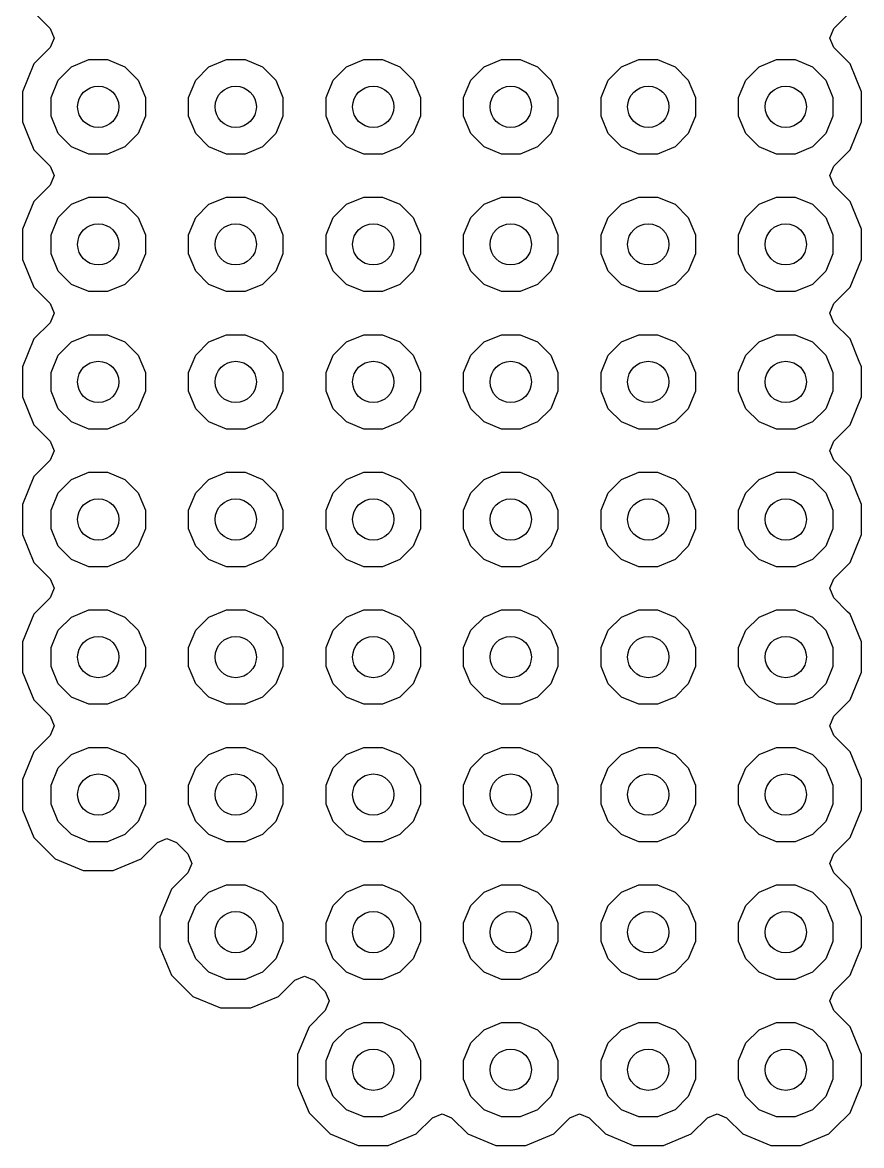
# Model space of a CAD drawing. Extents: x 114.9 to 199.6, y -137.1 to -76.7.
# Drawn here: x 131.114 to 134.165, y -114.445 to -110.363 of the extents above; entities that cross this region are included whole.
import ezdxf

# ---------------------------------------------------------------- set-up
doc = ezdxf.new("R2010")
doc.units = 0
doc.layers.add('BLACK', color=7, linetype='CONTINUOUS')

msp = doc.modelspace()

# ---------------------------------------------------------------- linework, layer by layer
at = {"layer": 'BLACK', "linetype": 'CONTINUOUS'}
for p, q in [((131.156445, -110.326061), (131.215736, -110.385352)), ((134.064264, -110.385352), (134.123555, -110.326061)), ((131.215736, -110.385352), (131.230088, -110.42)), ((134.049912, -110.42), (134.064264, -110.385352)), ((131.215736, -110.454648), (131.156444, -110.51394)), ((131.230088, -110.42), (131.215736, -110.454648)), ((134.064264, -110.454648), (134.049912, -110.42)), ((134.123555, -110.513939), (134.064264, -110.454648)), ((131.292775, -110.524493), (131.355859, -110.498363)), ((131.355859, -110.498363), (131.424141, -110.498363)), ((131.424141, -110.498363), (131.487225, -110.524493)), ((131.792775, -110.524493), (131.855859, -110.498363)), ((131.855859, -110.498363), (131.924141, -110.498363)), ((131.924141, -110.498363), (131.987225, -110.524493)), ((132.292775, -110.524493), (132.355859, -110.498363)), ((132.355859, -110.498363), (132.424141, -110.498363)), ((132.424141, -110.498363), (132.487225, -110.524493)), ((132.792775, -110.524493), (132.855859, -110.498363)), ((132.855859, -110.498363), (132.924141, -110.498363)), ((132.924141, -110.498363), (132.987225, -110.524493)), ((133.292775, -110.524493), (133.355859, -110.498363)), ((133.355859, -110.498363), (133.424141, -110.498363)), ((133.424141, -110.498363), (133.487225, -110.524493)), ((133.792775, -110.524493), (133.855859, -110.498363)), ((133.855859, -110.498363), (133.924141, -110.498363)), ((133.924141, -110.498363), (133.987225, -110.524493)), ((131.156444, -110.51394), (131.1145, -110.615198)), ((131.244493, -110.572775), (131.292775, -110.524493)), ((131.487225, -110.524493), (131.535507, -110.572775)), ((131.744493, -110.572775), (131.792775, -110.524493)), ((131.987225, -110.524493), (132.035507, -110.572775)), ((132.244493, -110.572775), (132.292775, -110.524493)), ((132.487225, -110.524493), (132.535507, -110.572775)), ((132.744493, -110.572775), (132.792775, -110.524493)), ((132.987225, -110.524493), (133.035507, -110.572775)), ((133.244493, -110.572775), (133.292775, -110.524493)), ((133.487225, -110.524493), (133.535507, -110.572775)), ((133.744493, -110.572775), (133.792775, -110.524493)), ((133.987225, -110.524493), (134.035507, -110.572775)), ((134.123555, -110.51394), (134.123555, -110.513939)), ((134.123557, -110.513942), (134.123555, -110.51394)), ((134.1655, -110.6152), (134.123557, -110.513942)), ((131.218363, -110.635859), (131.244493, -110.572775)), ((131.535507, -110.572775), (131.561637, -110.635859)), ((131.718363, -110.635859), (131.744493, -110.572775)), ((132.035507, -110.572775), (132.061637, -110.635859)), ((132.218363, -110.635859), (132.244493, -110.572775)), ((132.535507, -110.572775), (132.561637, -110.635859)), ((132.718363, -110.635859), (132.744493, -110.572775)), ((133.035507, -110.572775), (133.061637, -110.635859)), ((133.218363, -110.635859), (133.244493, -110.572775)), ((133.535507, -110.572775), (133.561637, -110.635859)), ((133.718363, -110.635859), (133.744493, -110.572775)), ((134.035507, -110.572775), (134.061637, -110.635859)), ((131.1145, -110.615198), (131.1145, -110.724801)), ((134.1655, -110.7248), (134.1655, -110.6152)), ((131.218363, -110.704141), (131.218363, -110.635859)), ((131.561637, -110.635859), (131.561637, -110.704141)), ((131.718363, -110.704141), (131.718363, -110.635859)), ((132.061637, -110.635859), (132.061637, -110.704141)), ((132.218363, -110.704141), (132.218363, -110.635859)), ((132.561637, -110.635859), (132.561637, -110.704141)), ((132.718363, -110.704141), (132.718363, -110.635859)), ((133.061637, -110.635859), (133.061637, -110.704141)), ((133.218363, -110.704141), (133.218363, -110.635859)), ((133.561637, -110.635859), (133.561637, -110.704141)), ((133.718363, -110.704141), (133.718363, -110.635859)), ((134.061637, -110.635859), (134.061637, -110.704141)), ((131.1145, -110.724801), (131.131874, -110.766744)), ((131.244493, -110.767225), (131.218363, -110.704141)), ((131.561637, -110.704141), (131.535507, -110.767225)), ((131.744493, -110.767225), (131.718363, -110.704141)), ((132.061637, -110.704141), (132.035507, -110.767225)), ((132.244493, -110.767225), (132.218363, -110.704141)), ((132.561637, -110.704141), (132.535507, -110.767225)), ((132.744493, -110.767225), (132.718363, -110.704141)), ((133.061637, -110.704141), (133.035507, -110.767225)), ((133.244493, -110.767225), (133.218363, -110.704141)), ((133.561637, -110.704141), (133.535507, -110.767225)), ((133.744493, -110.767225), (133.718363, -110.704141)), ((134.061637, -110.704141), (134.035507, -110.767225)), ((134.123557, -110.826058), (134.1655, -110.7248)), ((131.131874, -110.766744), (131.156443, -110.826058)), ((131.292775, -110.815507), (131.244493, -110.767225)), ((131.535507, -110.767225), (131.487225, -110.815507)), ((131.792775, -110.815507), (131.744493, -110.767225)), ((132.035507, -110.767225), (131.987225, -110.815507)), ((132.292775, -110.815507), (132.244493, -110.767225)), ((132.535507, -110.767225), (132.487225, -110.815507)), ((132.792775, -110.815507), (132.744493, -110.767225)), ((133.035507, -110.767225), (132.987225, -110.815507)), ((133.292775, -110.815507), (133.244493, -110.767225)), ((133.535507, -110.767225), (133.487225, -110.815507)), ((133.792775, -110.815507), (133.744493, -110.767225)), ((134.035507, -110.767225), (133.987225, -110.815507)), ((131.156443, -110.826058), (131.156444, -110.826059)), ((131.156444, -110.826059), (131.156445, -110.826061)), ((131.156445, -110.826061), (131.215736, -110.885352)), ((131.355859, -110.841637), (131.292775, -110.815507)), ((131.487225, -110.815507), (131.424141, -110.841637)), ((131.855859, -110.841637), (131.792775, -110.815507)), ((131.987225, -110.815507), (131.924141, -110.841637)), ((132.355859, -110.841637), (132.292775, -110.815507)), ((132.487225, -110.815507), (132.424141, -110.841637)), ((132.855859, -110.841637), (132.792775, -110.815507)), ((132.987225, -110.815507), (132.924141, -110.841637)), ((133.355859, -110.841637), (133.292775, -110.815507)), ((133.487225, -110.815507), (133.424141, -110.841637)), ((133.855859, -110.841637), (133.792775, -110.815507)), ((133.987225, -110.815507), (133.924141, -110.841637)), ((134.064264, -110.885352), (134.123555, -110.826061)), ((134.123555, -110.82606), (134.123557, -110.826058)), ((134.123555, -110.826061), (134.123555, -110.82606)), ((131.424141, -110.841637), (131.355859, -110.841637)), ((131.924141, -110.841637), (131.855859, -110.841637)), ((132.424141, -110.841637), (132.355859, -110.841637)), ((132.924141, -110.841637), (132.855859, -110.841637)), ((133.424141, -110.841637), (133.355859, -110.841637)), ((133.924141, -110.841637), (133.855859, -110.841637)), ((131.215736, -110.885352), (131.230088, -110.92)), ((134.049912, -110.92), (134.064264, -110.885352)), ((131.230088, -110.92), (131.215736, -110.954648)), ((134.064264, -110.954648), (134.049912, -110.92)), ((131.215736, -110.954648), (131.156444, -111.01394)), ((134.123555, -111.013939), (134.064264, -110.954648)), ((131.156444, -111.01394), (131.1145, -111.115198)), ((131.244493, -111.072775), (131.292775, -111.024493)), ((131.292775, -111.024493), (131.355859, -110.998363)), ((131.355859, -110.998363), (131.424141, -110.998363)), ((131.424141, -110.998363), (131.487225, -111.024493)), ((131.487225, -111.024493), (131.535507, -111.072775)), ((131.744493, -111.072775), (131.792775, -111.024493)), ((131.792775, -111.024493), (131.855859, -110.998363)), ((131.855859, -110.998363), (131.924141, -110.998363)), ((131.924141, -110.998363), (131.987225, -111.024493)), ((131.987225, -111.024493), (132.035507, -111.072775)), ((132.244493, -111.072775), (132.292775, -111.024493)), ((132.292775, -111.024493), (132.355859, -110.998363)), ((132.355859, -110.998363), (132.424141, -110.998363)), ((132.424141, -110.998363), (132.487225, -111.024493)), ((132.487225, -111.024493), (132.535507, -111.072775)), ((132.744493, -111.072775), (132.792775, -111.024493)), ((132.792775, -111.024493), (132.855859, -110.998363)), ((132.855859, -110.998363), (132.924141, -110.998363)), ((132.924141, -110.998363), (132.987225, -111.024493)), ((132.987225, -111.024493), (133.035507, -111.072775)), ((133.244493, -111.072775), (133.292775, -111.024493)), ((133.292775, -111.024493), (133.355859, -110.998363)), ((133.355859, -110.998363), (133.424141, -110.998363)), ((133.424141, -110.998363), (133.487225, -111.024493)), ((133.487225, -111.024493), (133.535507, -111.072775)), ((133.744493, -111.072775), (133.792775, -111.024493)), ((133.792775, -111.024493), (133.855859, -110.998363)), ((133.855859, -110.998363), (133.924141, -110.998363)), ((133.924141, -110.998363), (133.987225, -111.024493)), ((133.987225, -111.024493), (134.035507, -111.072775)), ((134.123555, -111.01394), (134.123555, -111.013939)), ((134.123557, -111.013942), (134.123555, -111.01394)), ((134.1655, -111.1152), (134.123557, -111.013942)), ((131.218363, -111.135859), (131.244493, -111.072775)), ((131.535507, -111.072775), (131.561637, -111.135859)), ((131.718363, -111.135859), (131.744493, -111.072775)), ((132.035507, -111.072775), (132.061637, -111.135859)), ((132.218363, -111.135859), (132.244493, -111.072775)), ((132.535507, -111.072775), (132.561637, -111.135859)), ((132.718363, -111.135859), (132.744493, -111.072775)), ((133.035507, -111.072775), (133.061637, -111.135859)), ((133.218363, -111.135859), (133.244493, -111.072775)), ((133.535507, -111.072775), (133.561637, -111.135859)), ((133.718363, -111.135859), (133.744493, -111.072775)), ((134.035507, -111.072775), (134.061637, -111.135859)), ((131.1145, -111.115198), (131.1145, -111.224801)), ((131.218363, -111.204141), (131.218363, -111.135859)), ((131.561637, -111.135859), (131.561637, -111.204141)), ((131.718363, -111.204141), (131.718363, -111.135859)), ((132.061637, -111.135859), (132.061637, -111.204141)), ((132.218363, -111.204141), (132.218363, -111.135859)), ((132.561637, -111.135859), (132.561637, -111.204141)), ((132.718363, -111.204141), (132.718363, -111.135859)), ((133.061637, -111.135859), (133.061637, -111.204141)), ((133.218363, -111.204141), (133.218363, -111.135859)), ((133.561637, -111.135859), (133.561637, -111.204141)), ((133.718363, -111.204141), (133.718363, -111.135859)), ((134.061637, -111.135859), (134.061637, -111.204141)), ((134.1655, -111.2248), (134.1655, -111.1152)), ((131.1145, -111.224801), (131.131874, -111.266744)), ((131.244493, -111.267225), (131.218363, -111.204141)), ((131.561637, -111.204141), (131.535507, -111.267225)), ((131.744493, -111.267225), (131.718363, -111.204141)), ((132.061637, -111.204141), (132.035507, -111.267225)), ((132.244493, -111.267225), (132.218363, -111.204141)), ((132.561637, -111.204141), (132.535507, -111.267225)), ((132.744493, -111.267225), (132.718363, -111.204141)), ((133.061637, -111.204141), (133.035507, -111.267225)), ((133.244493, -111.267225), (133.218363, -111.204141)), ((133.561637, -111.204141), (133.535507, -111.267225)), ((133.744493, -111.267225), (133.718363, -111.204141)), ((134.061637, -111.204141), (134.035507, -111.267225)), ((134.123557, -111.326058), (134.1655, -111.2248)), ((131.131874, -111.266744), (131.156443, -111.326058)), ((131.292775, -111.315507), (131.244493, -111.267225)), ((131.535507, -111.267225), (131.487225, -111.315507)), ((131.792775, -111.315507), (131.744493, -111.267225)), ((132.035507, -111.267225), (131.987225, -111.315507)), ((132.292775, -111.315507), (132.244493, -111.267225)), ((132.535507, -111.267225), (132.487225, -111.315507)), ((132.792775, -111.315507), (132.744493, -111.267225)), ((133.035507, -111.267225), (132.987225, -111.315507)), ((133.292775, -111.315507), (133.244493, -111.267225)), ((133.535507, -111.267225), (133.487225, -111.315507)), ((133.792775, -111.315507), (133.744493, -111.267225)), ((134.035507, -111.267225), (133.987225, -111.315507)), ((131.355859, -111.341637), (131.292775, -111.315507)), ((131.487225, -111.315507), (131.424141, -111.341637)), ((131.855859, -111.341637), (131.792775, -111.315507)), ((131.987225, -111.315507), (131.924141, -111.341637)), ((132.355859, -111.341637), (132.292775, -111.315507)), ((132.487225, -111.315507), (132.424141, -111.341637)), ((132.855859, -111.341637), (132.792775, -111.315507)), ((132.987225, -111.315507), (132.924141, -111.341637)), ((133.355859, -111.341637), (133.292775, -111.315507)), ((133.487225, -111.315507), (133.424141, -111.341637)), ((133.855859, -111.341637), (133.792775, -111.315507)), ((133.987225, -111.315507), (133.924141, -111.341637)), ((131.156443, -111.326058), (131.156444, -111.326059)), ((131.156444, -111.326059), (131.156445, -111.326061)), ((131.156445, -111.326061), (131.215736, -111.385352)), ((131.424141, -111.341637), (131.355859, -111.341637)), ((131.924141, -111.341637), (131.855859, -111.341637)), ((132.424141, -111.341637), (132.355859, -111.341637)), ((132.924141, -111.341637), (132.855859, -111.341637)), ((133.424141, -111.341637), (133.355859, -111.341637)), ((133.924141, -111.341637), (133.855859, -111.341637)), ((134.064264, -111.385352), (134.123555, -111.326061)), ((134.123555, -111.32606), (134.123557, -111.326058)), ((134.123555, -111.326061), (134.123555, -111.32606)), ((131.215736, -111.385352), (131.230088, -111.42)), ((134.049912, -111.42), (134.064264, -111.385352)), ((131.230088, -111.42), (131.215736, -111.454648)), ((134.064264, -111.454648), (134.049912, -111.42)), ((131.215736, -111.454648), (131.156444, -111.51394)), ((134.123555, -111.513939), (134.064264, -111.454648)), ((131.156444, -111.51394), (131.1145, -111.615198)), ((131.292775, -111.524493), (131.355859, -111.498363)), ((131.355859, -111.498363), (131.424141, -111.498363)), ((131.424141, -111.498363), (131.487225, -111.524493)), ((131.792775, -111.524493), (131.855859, -111.498363)), ((131.855859, -111.498363), (131.924141, -111.498363)), ((131.924141, -111.498363), (131.987225, -111.524493)), ((132.292775, -111.524493), (132.355859, -111.498363)), ((132.355859, -111.498363), (132.424141, -111.498363)), ((132.424141, -111.498363), (132.487225, -111.524493)), ((132.792775, -111.524493), (132.855859, -111.498363)), ((132.855859, -111.498363), (132.924141, -111.498363)), ((132.924141, -111.498363), (132.987225, -111.524493)), ((133.292775, -111.524493), (133.355859, -111.498363)), ((133.355859, -111.498363), (133.424141, -111.498363)), ((133.424141, -111.498363), (133.487225, -111.524493)), ((133.792775, -111.524493), (133.855859, -111.498363)), ((133.855859, -111.498363), (133.924141, -111.498363)), ((133.924141, -111.498363), (133.987225, -111.524493)), ((134.123555, -111.51394), (134.123555, -111.513939)), ((134.123557, -111.513942), (134.123555, -111.51394)), ((134.157215, -111.595198), (134.123557, -111.513942)), ((131.244493, -111.572775), (131.292775, -111.524493)), ((131.487225, -111.524493), (131.535507, -111.572775)), ((131.744493, -111.572775), (131.792775, -111.524493)), ((131.987225, -111.524493), (132.035507, -111.572775)), ((132.244493, -111.572775), (132.292775, -111.524493)), ((132.487225, -111.524493), (132.535507, -111.572775)), ((132.744493, -111.572775), (132.792775, -111.524493)), ((132.987225, -111.524493), (133.035507, -111.572775)), ((133.244493, -111.572775), (133.292775, -111.524493)), ((133.487225, -111.524493), (133.535507, -111.572775)), ((133.744493, -111.572775), (133.792775, -111.524493)), ((133.987225, -111.524493), (134.035507, -111.572775)), ((131.218363, -111.635859), (131.244493, -111.572775)), ((131.535507, -111.572775), (131.561637, -111.635859)), ((131.718363, -111.635859), (131.744493, -111.572775)), ((132.035507, -111.572775), (132.061637, -111.635859)), ((132.218363, -111.635859), (132.244493, -111.572775)), ((132.535507, -111.572775), (132.561637, -111.635859)), ((132.718363, -111.635859), (132.744493, -111.572775)), ((133.035507, -111.572775), (133.061637, -111.635859)), ((133.218363, -111.635859), (133.244493, -111.572775)), ((133.535507, -111.572775), (133.561637, -111.635859)), ((133.718363, -111.635859), (133.744493, -111.572775)), ((134.035507, -111.572775), (134.061637, -111.635859)), ((134.1655, -111.6152), (134.157215, -111.595198)), ((131.1145, -111.615198), (131.1145, -111.6152)), ((131.1145, -111.6152), (131.1145, -111.7248)), ((131.218363, -111.704141), (131.218363, -111.635859)), ((131.561637, -111.635859), (131.561637, -111.704141)), ((131.718363, -111.704141), (131.718363, -111.635859)), ((132.061637, -111.635859), (132.061637, -111.704141)), ((132.218363, -111.704141), (132.218363, -111.635859)), ((132.561637, -111.635859), (132.561637, -111.704141)), ((132.718363, -111.704141), (132.718363, -111.635859)), ((133.061637, -111.635859), (133.061637, -111.704141)), ((133.218363, -111.704141), (133.218363, -111.635859)), ((133.561637, -111.635859), (133.561637, -111.704141)), ((133.718363, -111.704141), (133.718363, -111.635859)), ((134.061637, -111.635859), (134.061637, -111.704141)), ((134.1655, -111.7248), (134.1655, -111.6152)), ((131.244493, -111.767225), (131.218363, -111.704141)), ((131.561637, -111.704141), (131.535507, -111.767225)), ((131.744493, -111.767225), (131.718363, -111.704141)), ((132.061637, -111.704141), (132.035507, -111.767225)), ((132.244493, -111.767225), (132.218363, -111.704141)), ((132.561637, -111.704141), (132.535507, -111.767225)), ((132.744493, -111.767225), (132.718363, -111.704141)), ((133.061637, -111.704141), (133.035507, -111.767225)), ((133.244493, -111.767225), (133.218363, -111.704141)), ((133.561637, -111.704141), (133.535507, -111.767225)), ((133.744493, -111.767225), (133.718363, -111.704141)), ((134.061637, -111.704141), (134.035507, -111.767225)), ((131.1145, -111.7248), (131.156443, -111.826058)), ((134.123557, -111.826058), (134.1655, -111.7248)), ((131.292775, -111.815507), (131.244493, -111.767225)), ((131.535507, -111.767225), (131.487225, -111.815507)), ((131.792775, -111.815507), (131.744493, -111.767225)), ((132.035507, -111.767225), (131.987225, -111.815507)), ((132.292775, -111.815507), (132.244493, -111.767225)), ((132.535507, -111.767225), (132.487225, -111.815507)), ((132.792775, -111.815507), (132.744493, -111.767225)), ((133.035507, -111.767225), (132.987225, -111.815507)), ((133.292775, -111.815507), (133.244493, -111.767225)), ((133.535507, -111.767225), (133.487225, -111.815507)), ((133.792775, -111.815507), (133.744493, -111.767225)), ((134.035507, -111.767225), (133.987225, -111.815507)), ((131.156443, -111.826058), (131.156444, -111.826059)), ((131.156444, -111.826059), (131.156445, -111.826061)), ((131.156445, -111.826061), (131.215736, -111.885352)), ((131.355859, -111.841637), (131.292775, -111.815507)), ((131.424141, -111.841637), (131.355859, -111.841637)), ((131.487225, -111.815507), (131.424141, -111.841637)), ((131.855859, -111.841637), (131.792775, -111.815507)), ((131.924141, -111.841637), (131.855859, -111.841637)), ((131.987225, -111.815507), (131.924141, -111.841637)), ((132.355859, -111.841637), (132.292775, -111.815507)), ((132.424141, -111.841637), (132.355859, -111.841637)), ((132.487225, -111.815507), (132.424141, -111.841637)), ((132.855859, -111.841637), (132.792775, -111.815507)), ((132.924141, -111.841637), (132.855859, -111.841637)), ((132.987225, -111.815507), (132.924141, -111.841637)), ((133.355859, -111.841637), (133.292775, -111.815507)), ((133.424141, -111.841637), (133.355859, -111.841637)), ((133.487225, -111.815507), (133.424141, -111.841637)), ((133.855859, -111.841637), (133.792775, -111.815507)), ((133.924141, -111.841637), (133.855859, -111.841637)), ((133.987225, -111.815507), (133.924141, -111.841637)), ((134.064264, -111.885352), (134.123555, -111.826061)), ((134.123555, -111.82606), (134.123557, -111.826058)), ((134.123555, -111.826061), (134.123555, -111.82606)), ((131.215736, -111.885352), (131.230088, -111.92)), ((134.049912, -111.92), (134.064264, -111.885352)), ((131.230088, -111.92), (131.215736, -111.954648)), ((134.064264, -111.954648), (134.049912, -111.92)), ((131.215736, -111.954648), (131.156444, -112.01394)), ((134.123555, -112.013939), (134.064264, -111.954648)), ((131.292775, -112.024493), (131.355859, -111.998363)), ((131.355859, -111.998363), (131.424141, -111.998363)), ((131.424141, -111.998363), (131.487225, -112.024493)), ((131.792775, -112.024493), (131.855859, -111.998363)), ((131.855859, -111.998363), (131.924141, -111.998363)), ((131.924141, -111.998363), (131.987225, -112.024493)), ((132.292775, -112.024493), (132.355859, -111.998363)), ((132.355859, -111.998363), (132.424141, -111.998363)), ((132.424141, -111.998363), (132.487225, -112.024493)), ((132.792775, -112.024493), (132.855859, -111.998363)), ((132.855859, -111.998363), (132.924141, -111.998363)), ((132.924141, -111.998363), (132.987225, -112.024493)), ((133.292775, -112.024493), (133.355859, -111.998363)), ((133.355859, -111.998363), (133.424141, -111.998363)), ((133.424141, -111.998363), (133.487225, -112.024493)), ((133.792775, -112.024493), (133.855859, -111.998363)), ((133.855859, -111.998363), (133.924141, -111.998363)), ((133.924141, -111.998363), (133.987225, -112.024493)), ((131.156444, -112.01394), (131.1145, -112.115198)), ((131.244493, -112.072775), (131.292775, -112.024493)), ((131.487225, -112.024493), (131.535507, -112.072775)), ((131.744493, -112.072775), (131.792775, -112.024493)), ((131.987225, -112.024493), (132.035507, -112.072775)), ((132.244493, -112.072775), (132.292775, -112.024493)), ((132.487225, -112.024493), (132.535507, -112.072775)), ((132.744493, -112.072775), (132.792775, -112.024493)), ((132.987225, -112.024493), (133.035507, -112.072775)), ((133.244493, -112.072775), (133.292775, -112.024493)), ((133.487225, -112.024493), (133.535507, -112.072775)), ((133.744493, -112.072775), (133.792775, -112.024493)), ((133.987225, -112.024493), (134.035507, -112.072775)), ((134.123555, -112.01394), (134.123555, -112.013939)), ((134.123557, -112.013942), (134.123555, -112.01394)), ((134.1655, -112.1152), (134.123557, -112.013942)), ((131.218363, -112.135859), (131.244493, -112.072775)), ((131.535507, -112.072775), (131.561637, -112.135859)), ((131.718363, -112.135859), (131.744493, -112.072775)), ((132.035507, -112.072775), (132.061637, -112.135859)), ((132.218363, -112.135859), (132.244493, -112.072775)), ((132.535507, -112.072775), (132.561637, -112.135859)), ((132.718363, -112.135859), (132.744493, -112.072775)), ((133.035507, -112.072775), (133.061637, -112.135859)), ((133.218363, -112.135859), (133.244493, -112.072775)), ((133.535507, -112.072775), (133.561637, -112.135859)), ((133.718363, -112.135859), (133.744493, -112.072775)), ((134.035507, -112.072775), (134.061637, -112.135859)), ((131.1145, -112.115198), (131.1145, -112.1152)), ((131.1145, -112.1152), (131.1145, -112.2248)), ((134.1655, -112.2248), (134.1655, -112.1152)), ((131.218363, -112.204141), (131.218363, -112.135859)), ((131.561637, -112.135859), (131.561637, -112.204141)), ((131.718363, -112.204141), (131.718363, -112.135859)), ((132.061637, -112.135859), (132.061637, -112.204141)), ((132.218363, -112.204141), (132.218363, -112.135859)), ((132.561637, -112.135859), (132.561637, -112.204141)), ((132.718363, -112.204141), (132.718363, -112.135859)), ((133.061637, -112.135859), (133.061637, -112.204141)), ((133.218363, -112.204141), (133.218363, -112.135859)), ((133.561637, -112.135859), (133.561637, -112.204141)), ((133.718363, -112.204141), (133.718363, -112.135859)), ((134.061637, -112.135859), (134.061637, -112.204141)), ((131.244493, -112.267225), (131.218363, -112.204141)), ((131.561637, -112.204141), (131.535507, -112.267225)), ((131.744493, -112.267225), (131.718363, -112.204141)), ((132.061637, -112.204141), (132.035507, -112.267225)), ((132.244493, -112.267225), (132.218363, -112.204141)), ((132.561637, -112.204141), (132.535507, -112.267225)), ((132.744493, -112.267225), (132.718363, -112.204141)), ((133.061637, -112.204141), (133.035507, -112.267225)), ((133.244493, -112.267225), (133.218363, -112.204141)), ((133.561637, -112.204141), (133.535507, -112.267225)), ((133.744493, -112.267225), (133.718363, -112.204141)), ((134.061637, -112.204141), (134.035507, -112.267225)), ((131.1145, -112.2248), (131.156443, -112.326058)), ((134.123557, -112.326058), (134.1655, -112.2248)), ((131.292775, -112.315507), (131.244493, -112.267225)), ((131.535507, -112.267225), (131.487225, -112.315507)), ((131.792775, -112.315507), (131.744493, -112.267225)), ((132.035507, -112.267225), (131.987225, -112.315507)), ((132.292775, -112.315507), (132.244493, -112.267225)), ((132.535507, -112.267225), (132.487225, -112.315507)), ((132.792775, -112.315507), (132.744493, -112.267225)), ((133.035507, -112.267225), (132.987225, -112.315507)), ((133.292775, -112.315507), (133.244493, -112.267225)), ((133.535507, -112.267225), (133.487225, -112.315507)), ((133.792775, -112.315507), (133.744493, -112.267225)), ((134.035507, -112.267225), (133.987225, -112.315507)), ((131.156443, -112.326058), (131.156444, -112.326059)), ((131.156444, -112.326059), (131.156445, -112.326061)), ((131.156445, -112.326061), (131.215736, -112.385352)), ((131.355859, -112.341637), (131.292775, -112.315507)), ((131.487225, -112.315507), (131.424141, -112.341637)), ((131.855859, -112.341637), (131.792775, -112.315507)), ((131.987225, -112.315507), (131.924141, -112.341637)), ((132.355859, -112.341637), (132.292775, -112.315507)), ((132.487225, -112.315507), (132.424141, -112.341637)), ((132.855859, -112.341637), (132.792775, -112.315507)), ((132.987225, -112.315507), (132.924141, -112.341637)), ((133.355859, -112.341637), (133.292775, -112.315507)), ((133.487225, -112.315507), (133.424141, -112.341637)), ((133.855859, -112.341637), (133.792775, -112.315507)), ((133.987225, -112.315507), (133.924141, -112.341637)), ((134.064264, -112.385352), (134.123555, -112.326061)), ((134.123555, -112.32606), (134.123557, -112.326058)), ((134.123555, -112.326061), (134.123555, -112.32606)), ((131.424141, -112.341637), (131.355859, -112.341637)), ((131.924141, -112.341637), (131.855859, -112.341637)), ((132.424141, -112.341637), (132.355859, -112.341637)), ((132.924141, -112.341637), (132.855859, -112.341637)), ((133.424141, -112.341637), (133.355859, -112.341637)), ((133.924141, -112.341637), (133.855859, -112.341637)), ((131.215736, -112.385352), (131.230088, -112.42)), ((134.049912, -112.42), (134.064264, -112.385352)), ((131.215736, -112.454648), (131.156444, -112.51394)), ((131.230088, -112.42), (131.215736, -112.454648)), ((134.064264, -112.454648), (134.049912, -112.42)), ((134.114814, -112.505198), (134.064264, -112.454648)), ((131.292775, -112.524493), (131.355859, -112.498363)), ((131.355859, -112.498363), (131.424141, -112.498363)), ((131.424141, -112.498363), (131.487225, -112.524493)), ((131.792775, -112.524493), (131.855859, -112.498363)), ((131.855859, -112.498363), (131.924141, -112.498363)), ((131.924141, -112.498363), (131.987225, -112.524493)), ((132.292775, -112.524493), (132.355859, -112.498363)), ((132.355859, -112.498363), (132.424141, -112.498363)), ((132.424141, -112.498363), (132.487225, -112.524493)), ((132.792775, -112.524493), (132.855859, -112.498363)), ((132.855859, -112.498363), (132.924141, -112.498363)), ((132.924141, -112.498363), (132.987225, -112.524493)), ((133.292775, -112.524493), (133.355859, -112.498363)), ((133.355859, -112.498363), (133.424141, -112.498363)), ((133.424141, -112.498363), (133.487225, -112.524493)), ((133.792775, -112.524493), (133.855859, -112.498363)), ((133.855859, -112.498363), (133.924141, -112.498363)), ((133.924141, -112.498363), (133.987225, -112.524493)), ((131.156444, -112.51394), (131.1145, -112.615198)), ((131.244493, -112.572775), (131.292775, -112.524493)), ((131.487225, -112.524493), (131.535507, -112.572775)), ((131.744493, -112.572775), (131.792775, -112.524493)), ((131.987225, -112.524493), (132.035507, -112.572775)), ((132.244493, -112.572775), (132.292775, -112.524493)), ((132.487225, -112.524493), (132.535507, -112.572775)), ((132.744493, -112.572775), (132.792775, -112.524493)), ((132.987225, -112.524493), (133.035507, -112.572775)), ((133.244493, -112.572775), (133.292775, -112.524493)), ((133.487225, -112.524493), (133.535507, -112.572775)), ((133.744493, -112.572775), (133.792775, -112.524493)), ((133.987225, -112.524493), (134.035507, -112.572775)), ((134.123556, -112.51394), (134.114814, -112.505198)), ((134.123556, -112.513941), (134.123556, -112.51394)), ((134.123557, -112.513942), (134.123556, -112.513941)), ((134.1655, -112.6152), (134.123557, -112.513942)), ((131.218363, -112.635859), (131.244493, -112.572775)), ((131.535507, -112.572775), (131.561637, -112.635859)), ((131.718363, -112.635859), (131.744493, -112.572775)), ((132.035507, -112.572775), (132.061637, -112.635859)), ((132.218363, -112.635859), (132.244493, -112.572775)), ((132.535507, -112.572775), (132.561637, -112.635859)), ((132.718363, -112.635859), (132.744493, -112.572775)), ((133.035507, -112.572775), (133.061637, -112.635859)), ((133.218363, -112.635859), (133.244493, -112.572775)), ((133.535507, -112.572775), (133.561637, -112.635859)), ((133.718363, -112.635859), (133.744493, -112.572775)), ((134.035507, -112.572775), (134.061637, -112.635859)), ((131.1145, -112.615198), (131.1145, -112.6152)), ((131.1145, -112.6152), (131.1145, -112.7248)), ((134.1655, -112.7248), (134.1655, -112.6152)), ((131.218363, -112.704141), (131.218363, -112.635859)), ((131.561637, -112.635859), (131.561637, -112.704141)), ((131.718363, -112.704141), (131.718363, -112.635859)), ((132.061637, -112.635859), (132.061637, -112.704141)), ((132.218363, -112.704141), (132.218363, -112.635859)), ((132.561637, -112.635859), (132.561637, -112.704141)), ((132.718363, -112.704141), (132.718363, -112.635859)), ((133.061637, -112.635859), (133.061637, -112.704141)), ((133.218363, -112.704141), (133.218363, -112.635859)), ((133.561637, -112.635859), (133.561637, -112.704141)), ((133.718363, -112.704141), (133.718363, -112.635859)), ((134.061637, -112.635859), (134.061637, -112.704141)), ((131.244493, -112.767225), (131.218363, -112.704141)), ((131.561637, -112.704141), (131.535507, -112.767225)), ((131.744493, -112.767225), (131.718363, -112.704141)), ((132.061637, -112.704141), (132.035507, -112.767225)), ((132.244493, -112.767225), (132.218363, -112.704141)), ((132.561637, -112.704141), (132.535507, -112.767225)), ((132.744493, -112.767225), (132.718363, -112.704141)), ((133.061637, -112.704141), (133.035507, -112.767225)), ((133.244493, -112.767225), (133.218363, -112.704141)), ((133.561637, -112.704141), (133.535507, -112.767225)), ((133.744493, -112.767225), (133.718363, -112.704141)), ((134.061637, -112.704141), (134.035507, -112.767225)), ((131.1145, -112.7248), (131.156443, -112.826058)), ((134.123557, -112.826058), (134.1655, -112.7248)), ((131.292775, -112.815507), (131.244493, -112.767225)), ((131.535507, -112.767225), (131.487225, -112.815507)), ((131.792775, -112.815507), (131.744493, -112.767225)), ((132.035507, -112.767225), (131.987225, -112.815507)), ((132.292775, -112.815507), (132.244493, -112.767225)), ((132.535507, -112.767225), (132.487225, -112.815507)), ((132.792775, -112.815507), (132.744493, -112.767225)), ((133.035507, -112.767225), (132.987225, -112.815507)), ((133.292775, -112.815507), (133.244493, -112.767225)), ((133.535507, -112.767225), (133.487225, -112.815507)), ((133.792775, -112.815507), (133.744493, -112.767225)), ((134.035507, -112.767225), (133.987225, -112.815507)), ((131.156443, -112.826058), (131.156444, -112.826059)), ((131.156444, -112.826059), (131.156445, -112.826061)), ((131.156445, -112.826061), (131.215736, -112.885352)), ((131.355859, -112.841637), (131.292775, -112.815507)), ((131.487225, -112.815507), (131.424141, -112.841637)), ((131.855859, -112.841637), (131.792775, -112.815507)), ((131.987225, -112.815507), (131.924141, -112.841637)), ((132.355859, -112.841637), (132.292775, -112.815507)), ((132.487225, -112.815507), (132.424141, -112.841637)), ((132.855859, -112.841637), (132.792775, -112.815507)), ((132.987225, -112.815507), (132.924141, -112.841637)), ((133.355859, -112.841637), (133.292775, -112.815507)), ((133.487225, -112.815507), (133.424141, -112.841637)), ((133.855859, -112.841637), (133.792775, -112.815507)), ((133.987225, -112.815507), (133.924141, -112.841637)), ((134.064264, -112.885352), (134.123555, -112.826061)), ((134.123555, -112.82606), (134.123557, -112.826058)), ((134.123555, -112.826061), (134.123555, -112.82606)), ((131.424141, -112.841637), (131.355859, -112.841637)), ((131.924141, -112.841637), (131.855859, -112.841637)), ((132.424141, -112.841637), (132.355859, -112.841637)), ((132.924141, -112.841637), (132.855859, -112.841637)), ((133.424141, -112.841637), (133.355859, -112.841637)), ((133.924141, -112.841637), (133.855859, -112.841637)), ((131.215736, -112.885352), (131.230088, -112.92)), ((134.049912, -112.92), (134.064264, -112.885352)), ((131.230088, -112.92), (131.215736, -112.954648)), ((134.064264, -112.954648), (134.049912, -112.92)), ((131.215736, -112.954648), (131.156444, -113.01394)), ((134.123555, -113.013939), (134.064264, -112.954648)), ((131.156444, -113.01394), (131.1145, -113.115198)), ((131.244493, -113.072775), (131.292775, -113.024493)), ((131.292775, -113.024493), (131.355859, -112.998363)), ((131.355859, -112.998363), (131.424141, -112.998363)), ((131.424141, -112.998363), (131.487225, -113.024493)), ((131.487225, -113.024493), (131.535507, -113.072775)), ((131.744493, -113.072775), (131.792775, -113.024493)), ((131.792775, -113.024493), (131.855859, -112.998363)), ((131.855859, -112.998363), (131.924141, -112.998363)), ((131.924141, -112.998363), (131.987225, -113.024493)), ((131.987225, -113.024493), (132.035507, -113.072775)), ((132.244493, -113.072775), (132.292775, -113.024493)), ((132.292775, -113.024493), (132.355859, -112.998363)), ((132.355859, -112.998363), (132.424141, -112.998363)), ((132.424141, -112.998363), (132.487225, -113.024493)), ((132.487225, -113.024493), (132.535507, -113.072775)), ((132.744493, -113.072775), (132.792775, -113.024493)), ((132.792775, -113.024493), (132.855859, -112.998363)), ((132.855859, -112.998363), (132.924141, -112.998363)), ((132.924141, -112.998363), (132.987225, -113.024493)), ((132.987225, -113.024493), (133.035507, -113.072775)), ((133.244493, -113.072775), (133.292775, -113.024493)), ((133.292775, -113.024493), (133.355859, -112.998363)), ((133.355859, -112.998363), (133.424141, -112.998363)), ((133.424141, -112.998363), (133.487225, -113.024493)), ((133.487225, -113.024493), (133.535507, -113.072775)), ((133.744493, -113.072775), (133.792775, -113.024493)), ((133.792775, -113.024493), (133.855859, -112.998363)), ((133.855859, -112.998363), (133.924141, -112.998363)), ((133.924141, -112.998363), (133.987225, -113.024493)), ((133.987225, -113.024493), (134.035507, -113.072775)), ((134.123555, -113.01394), (134.123555, -113.013939)), ((134.123557, -113.013942), (134.123555, -113.01394)), ((134.1655, -113.1152), (134.123557, -113.013942)), ((131.218363, -113.135859), (131.244493, -113.072775)), ((131.535507, -113.072775), (131.561637, -113.135859)), ((131.718363, -113.135859), (131.744493, -113.072775)), ((132.035507, -113.072775), (132.061637, -113.135859)), ((132.218363, -113.135859), (132.244493, -113.072775)), ((132.535507, -113.072775), (132.561637, -113.135859)), ((132.718363, -113.135859), (132.744493, -113.072775)), ((133.035507, -113.072775), (133.061637, -113.135859)), ((133.218363, -113.135859), (133.244493, -113.072775)), ((133.535507, -113.072775), (133.561637, -113.135859)), ((133.718363, -113.135859), (133.744493, -113.072775)), ((134.035507, -113.072775), (134.061637, -113.135859)), ((131.1145, -113.115198), (131.1145, -113.1152)), ((131.1145, -113.1152), (131.1145, -113.2248)), ((131.218363, -113.204141), (131.218363, -113.135859)), ((131.561637, -113.135859), (131.561637, -113.204141)), ((131.718363, -113.204141), (131.718363, -113.135859)), ((132.061637, -113.135859), (132.061637, -113.204141)), ((132.218363, -113.204141), (132.218363, -113.135859)), ((132.561637, -113.135859), (132.561637, -113.204141)), ((132.718363, -113.204141), (132.718363, -113.135859)), ((133.061637, -113.135859), (133.061637, -113.204141)), ((133.218363, -113.204141), (133.218363, -113.135859)), ((133.561637, -113.135859), (133.561637, -113.204141)), ((133.718363, -113.204141), (133.718363, -113.135859)), ((134.061637, -113.135859), (134.061637, -113.204141)), ((134.1655, -113.2248), (134.1655, -113.1152)), ((131.1145, -113.2248), (131.156443, -113.326058)), ((131.244493, -113.267225), (131.218363, -113.204141)), ((131.561637, -113.204141), (131.535507, -113.267225)), ((131.744493, -113.267225), (131.718363, -113.204141)), ((132.061637, -113.204141), (132.035507, -113.267225)), ((132.244493, -113.267225), (132.218363, -113.204141)), ((132.561637, -113.204141), (132.535507, -113.267225)), ((132.744493, -113.267225), (132.718363, -113.204141)), ((133.061637, -113.204141), (133.035507, -113.267225)), ((133.244493, -113.267225), (133.218363, -113.204141)), ((133.561637, -113.204141), (133.535507, -113.267225)), ((133.744493, -113.267225), (133.718363, -113.204141)), ((134.061637, -113.204141), (134.035507, -113.267225)), ((134.123557, -113.326058), (134.1655, -113.2248)), ((131.292775, -113.315507), (131.244493, -113.267225)), ((131.535507, -113.267225), (131.487225, -113.315507)), ((131.792775, -113.315507), (131.744493, -113.267225)), ((132.035507, -113.267225), (131.987225, -113.315507)), ((132.292775, -113.315507), (132.244493, -113.267225)), ((132.535507, -113.267225), (132.487225, -113.315507)), ((132.792775, -113.315507), (132.744493, -113.267225)), ((133.035507, -113.267225), (132.987225, -113.315507)), ((133.292775, -113.315507), (133.244493, -113.267225)), ((133.535507, -113.267225), (133.487225, -113.315507)), ((133.792775, -113.315507), (133.744493, -113.267225)), ((134.035507, -113.267225), (133.987225, -113.315507)), ((131.355859, -113.341637), (131.292775, -113.315507)), ((131.487225, -113.315507), (131.424141, -113.341637)), ((131.855859, -113.341637), (131.792775, -113.315507)), ((131.987225, -113.315507), (131.924141, -113.341637)), ((132.355859, -113.341637), (132.292775, -113.315507)), ((132.487225, -113.315507), (132.424141, -113.341637)), ((132.855859, -113.341637), (132.792775, -113.315507)), ((132.987225, -113.315507), (132.924141, -113.341637)), ((133.355859, -113.341637), (133.292775, -113.315507)), ((133.487225, -113.315507), (133.424141, -113.341637)), ((133.855859, -113.341637), (133.792775, -113.315507)), ((133.987225, -113.315507), (133.924141, -113.341637)), ((131.156443, -113.326058), (131.156444, -113.326059)), ((131.156444, -113.326059), (131.156445, -113.326061)), ((131.156445, -113.326061), (131.233939, -113.403555)), ((131.424141, -113.341637), (131.355859, -113.341637)), ((131.546061, -113.403555), (131.605352, -113.344264)), ((131.605352, -113.344264), (131.64, -113.329912)), ((131.64, -113.329912), (131.674648, -113.344264)), ((131.674648, -113.344264), (131.715736, -113.385352)), ((131.924141, -113.341637), (131.855859, -113.341637)), ((132.424141, -113.341637), (132.355859, -113.341637)), ((132.924141, -113.341637), (132.855859, -113.341637)), ((133.424141, -113.341637), (133.355859, -113.341637)), ((133.924141, -113.341637), (133.855859, -113.341637)), ((134.064264, -113.385352), (134.123555, -113.326061)), ((134.123555, -113.32606), (134.123557, -113.326058)), ((134.123555, -113.326061), (134.123555, -113.32606)), ((131.715736, -113.385352), (131.730088, -113.42)), ((134.058193, -113.400008), (134.064264, -113.385352)), ((131.233939, -113.403555), (131.23394, -113.403555)), ((131.23394, -113.403555), (131.233942, -113.403557)), ((131.233942, -113.403557), (131.3352, -113.4455)), ((131.4448, -113.4455), (131.546058, -113.403557)), ((131.546058, -113.403557), (131.54606, -113.403555)), ((131.54606, -113.403555), (131.546061, -113.403555)), ((131.730088, -113.42), (131.715736, -113.454648)), ((134.049912, -113.42), (134.058193, -113.400008)), ((134.064264, -113.454648), (134.049912, -113.42)), ((131.3352, -113.4455), (131.335202, -113.4455)), ((131.335202, -113.4455), (131.444798, -113.4455)), ((131.444798, -113.4455), (131.4448, -113.4455)), ((131.715736, -113.454648), (131.656444, -113.51394)), ((134.123555, -113.513939), (134.064264, -113.454648)), ((131.656444, -113.51394), (131.6145, -113.615198)), ((131.792775, -113.524493), (131.855859, -113.498363)), ((131.855859, -113.498363), (131.924141, -113.498363)), ((131.924141, -113.498363), (131.987225, -113.524493)), ((132.292775, -113.524493), (132.355859, -113.498363)), ((132.355859, -113.498363), (132.424141, -113.498363)), ((132.424141, -113.498363), (132.487225, -113.524493)), ((132.792775, -113.524493), (132.855859, -113.498363)), ((132.855859, -113.498363), (132.924141, -113.498363)), ((132.924141, -113.498363), (132.987225, -113.524493)), ((133.292775, -113.524493), (133.355859, -113.498363)), ((133.355859, -113.498363), (133.424141, -113.498363)), ((133.424141, -113.498363), (133.487225, -113.524493)), ((133.792775, -113.524493), (133.855859, -113.498363)), ((133.855859, -113.498363), (133.924141, -113.498363)), ((133.924141, -113.498363), (133.987225, -113.524493)), ((134.123555, -113.51394), (134.123555, -113.513939)), ((134.123557, -113.513942), (134.123555, -113.51394)), ((134.1655, -113.6152), (134.123557, -113.513942)), ((131.744493, -113.572775), (131.792775, -113.524493)), ((131.987225, -113.524493), (132.035507, -113.572775)), ((132.244493, -113.572775), (132.292775, -113.524493)), ((132.487225, -113.524493), (132.535507, -113.572775)), ((132.744493, -113.572775), (132.792775, -113.524493)), ((132.987225, -113.524493), (133.035507, -113.572775)), ((133.244493, -113.572775), (133.292775, -113.524493)), ((133.487225, -113.524493), (133.535507, -113.572775)), ((133.744493, -113.572775), (133.792775, -113.524493)), ((133.987225, -113.524493), (134.035507, -113.572775)), ((131.718363, -113.635859), (131.744493, -113.572775)), ((132.035507, -113.572775), (132.061637, -113.635859)), ((132.218363, -113.635859), (132.244493, -113.572775)), ((132.535507, -113.572775), (132.561637, -113.635859)), ((132.718363, -113.635859), (132.744493, -113.572775)), ((133.035507, -113.572775), (133.061637, -113.635859)), ((133.218363, -113.635859), (133.244493, -113.572775)), ((133.535507, -113.572775), (133.561637, -113.635859)), ((133.718363, -113.635859), (133.744493, -113.572775)), ((134.035507, -113.572775), (134.061637, -113.635859)), ((131.6145, -113.615198), (131.6145, -113.6152)), ((131.6145, -113.6152), (131.6145, -113.7248)), ((131.718363, -113.704141), (131.718363, -113.635859)), ((132.061637, -113.635859), (132.061637, -113.704141)), ((132.218363, -113.704141), (132.218363, -113.635859)), ((132.561637, -113.635859), (132.561637, -113.704141)), ((132.718363, -113.704141), (132.718363, -113.635859)), ((133.061637, -113.635859), (133.061637, -113.704141)), ((133.218363, -113.704141), (133.218363, -113.635859)), ((133.561637, -113.635859), (133.561637, -113.704141)), ((133.718363, -113.704141), (133.718363, -113.635859)), ((134.061637, -113.635859), (134.061637, -113.704141)), ((134.1655, -113.7248), (134.1655, -113.6152)), ((131.744493, -113.767225), (131.718363, -113.704141)), ((132.061637, -113.704141), (132.035507, -113.767225)), ((132.244493, -113.767225), (132.218363, -113.704141)), ((132.561637, -113.704141), (132.535507, -113.767225)), ((132.744493, -113.767225), (132.718363, -113.704141)), ((133.061637, -113.704141), (133.035507, -113.767225)), ((133.244493, -113.767225), (133.218363, -113.704141)), ((133.561637, -113.704141), (133.535507, -113.767225)), ((133.744493, -113.767225), (133.718363, -113.704141)), ((134.061637, -113.704141), (134.035507, -113.767225)), ((131.6145, -113.7248), (131.656443, -113.826058)), ((134.123557, -113.826058), (134.1655, -113.7248)), ((131.792775, -113.815507), (131.744493, -113.767225)), ((132.035507, -113.767225), (131.987225, -113.815507)), ((132.292775, -113.815507), (132.244493, -113.767225)), ((132.535507, -113.767225), (132.487225, -113.815507)), ((132.792775, -113.815507), (132.744493, -113.767225)), ((133.035507, -113.767225), (132.987225, -113.815507)), ((133.292775, -113.815507), (133.244493, -113.767225)), ((133.535507, -113.767225), (133.487225, -113.815507)), ((133.792775, -113.815507), (133.744493, -113.767225)), ((134.035507, -113.767225), (133.987225, -113.815507)), ((131.656443, -113.826058), (131.656444, -113.826059)), ((131.656444, -113.826059), (131.656445, -113.826061)), ((131.656445, -113.826061), (131.733939, -113.903555)), ((131.855859, -113.841637), (131.792775, -113.815507)), ((131.924141, -113.841637), (131.855859, -113.841637)), ((131.987225, -113.815507), (131.924141, -113.841637)), ((132.046061, -113.903555), (132.105352, -113.844264)), ((132.105352, -113.844264), (132.14, -113.829912)), ((132.14, -113.829912), (132.174648, -113.844264)), ((132.174648, -113.844264), (132.215736, -113.885352)), ((132.355859, -113.841637), (132.292775, -113.815507)), ((132.424141, -113.841637), (132.355859, -113.841637)), ((132.487225, -113.815507), (132.424141, -113.841637)), ((132.855859, -113.841637), (132.792775, -113.815507)), ((132.924141, -113.841637), (132.855859, -113.841637)), ((132.987225, -113.815507), (132.924141, -113.841637)), ((133.355859, -113.841637), (133.292775, -113.815507)), ((133.424141, -113.841637), (133.355859, -113.841637)), ((133.487225, -113.815507), (133.424141, -113.841637)), ((133.855859, -113.841637), (133.792775, -113.815507)), ((133.924141, -113.841637), (133.855859, -113.841637)), ((133.987225, -113.815507), (133.924141, -113.841637)), ((134.064264, -113.885352), (134.123555, -113.826061)), ((134.123555, -113.82606), (134.123557, -113.826058)), ((134.123555, -113.826061), (134.123555, -113.82606)), ((132.215736, -113.885352), (132.230088, -113.92)), ((134.049912, -113.92), (134.064264, -113.885352)), ((131.733939, -113.903555), (131.73394, -113.903555)), ((131.73394, -113.903555), (131.733942, -113.903557)), ((131.733942, -113.903557), (131.8352, -113.9455)), ((131.9448, -113.9455), (132.046058, -113.903557)), ((132.046058, -113.903557), (132.04606, -113.903555)), ((132.04606, -113.903555), (132.046061, -113.903555)), ((132.230088, -113.92), (132.215736, -113.954648)), ((134.064264, -113.954648), (134.049912, -113.92)), ((131.8352, -113.9455), (131.835202, -113.9455)), ((131.835202, -113.9455), (131.944798, -113.9455)), ((131.944798, -113.9455), (131.9448, -113.9455)), ((132.215736, -113.954648), (132.156444, -114.01394)), ((134.123555, -114.013939), (134.064264, -113.954648)), ((132.292775, -114.024493), (132.355859, -113.998363)), ((132.355859, -113.998363), (132.424141, -113.998363)), ((132.424141, -113.998363), (132.487225, -114.024493)), ((132.792775, -114.024493), (132.855859, -113.998363)), ((132.855859, -113.998363), (132.924141, -113.998363)), ((132.924141, -113.998363), (132.987225, -114.024493)), ((133.292775, -114.024493), (133.355859, -113.998363)), ((133.355859, -113.998363), (133.424141, -113.998363)), ((133.424141, -113.998363), (133.487225, -114.024493)), ((133.792775, -114.024493), (133.855859, -113.998363)), ((133.855859, -113.998363), (133.924141, -113.998363)), ((133.924141, -113.998363), (133.987225, -114.024493)), ((132.149248, -114.031312), (132.1145, -114.115198)), ((132.156443, -114.013942), (132.149248, -114.031312)), ((132.156444, -114.01394), (132.156443, -114.013941)), ((132.156443, -114.013941), (132.156443, -114.013942)), ((132.244493, -114.072775), (132.292775, -114.024493)), ((132.487225, -114.024493), (132.535507, -114.072775)), ((132.744493, -114.072775), (132.792775, -114.024493)), ((132.987225, -114.024493), (133.035507, -114.072775)), ((133.244493, -114.072775), (133.292775, -114.024493)), ((133.487225, -114.024493), (133.535507, -114.072775)), ((133.744493, -114.072775), (133.792775, -114.024493)), ((133.987225, -114.024493), (134.035507, -114.072775)), ((134.123555, -114.01394), (134.123555, -114.013939)), ((134.123557, -114.013942), (134.123555, -114.01394)), ((134.1655, -114.1152), (134.123557, -114.013942)), ((132.218363, -114.135859), (132.244493, -114.072775)), ((132.535507, -114.072775), (132.561637, -114.135859)), ((132.718363, -114.135859), (132.744493, -114.072775)), ((133.035507, -114.072775), (133.061637, -114.135859)), ((133.218363, -114.135859), (133.244493, -114.072775)), ((133.535507, -114.072775), (133.561637, -114.135859)), ((133.718363, -114.135859), (133.744493, -114.072775)), ((134.035507, -114.072775), (134.061637, -114.135859)), ((132.1145, -114.115198), (132.1145, -114.224801)), ((134.1655, -114.2248), (134.1655, -114.1152)), ((132.218363, -114.204141), (132.218363, -114.135859)), ((132.561637, -114.135859), (132.561637, -114.204141)), ((132.718363, -114.204141), (132.718363, -114.135859)), ((133.061637, -114.135859), (133.061637, -114.204141)), ((133.218363, -114.204141), (133.218363, -114.135859)), ((133.561637, -114.135859), (133.561637, -114.204141)), ((133.718363, -114.204141), (133.718363, -114.135859)), ((134.061637, -114.135859), (134.061637, -114.204141)), ((132.244493, -114.267225), (132.218363, -114.204141)), ((132.561637, -114.204141), (132.535507, -114.267225)), ((132.744493, -114.267225), (132.718363, -114.204141)), ((133.061637, -114.204141), (133.035507, -114.267225)), ((133.244493, -114.267225), (133.218363, -114.204141)), ((133.561637, -114.204141), (133.535507, -114.267225)), ((133.744493, -114.267225), (133.718363, -114.204141)), ((134.061637, -114.204141), (134.035507, -114.267225)), ((132.1145, -114.224801), (132.118756, -114.235075)), ((132.118756, -114.235075), (132.156443, -114.326058)), ((134.123557, -114.326058), (134.1655, -114.2248)), ((132.292775, -114.315507), (132.244493, -114.267225)), ((132.535507, -114.267225), (132.487225, -114.315507)), ((132.792775, -114.315507), (132.744493, -114.267225)), ((133.035507, -114.267225), (132.987225, -114.315507)), ((133.292775, -114.315507), (133.244493, -114.267225)), ((133.535507, -114.267225), (133.487225, -114.315507)), ((133.792775, -114.315507), (133.744493, -114.267225)), ((134.035507, -114.267225), (133.987225, -114.315507)), ((132.156443, -114.326058), (132.156444, -114.326059)), ((132.156444, -114.326059), (132.156445, -114.326061)), ((132.156445, -114.326061), (132.233939, -114.403555)), ((132.355859, -114.341637), (132.292775, -114.315507)), ((132.487225, -114.315507), (132.424141, -114.341637)), ((132.605352, -114.344264), (132.64, -114.329912)), ((132.64, -114.329912), (132.674648, -114.344264)), ((132.855859, -114.341637), (132.792775, -114.315507)), ((132.987225, -114.315507), (132.924141, -114.341637)), ((133.105352, -114.344264), (133.14, -114.329912)), ((133.14, -114.329912), (133.174648, -114.344264)), ((133.355859, -114.341637), (133.292775, -114.315507)), ((133.487225, -114.315507), (133.424141, -114.341637)), ((133.605352, -114.344264), (133.64, -114.329912)), ((133.64, -114.329912), (133.674648, -114.344264)), ((133.855859, -114.341637), (133.792775, -114.315507)), ((133.987225, -114.315507), (133.924141, -114.341637)), ((134.064418, -114.385198), (134.123555, -114.326061)), ((134.123555, -114.32606), (134.123557, -114.326058)), ((134.123555, -114.326061), (134.123555, -114.32606)), ((132.424141, -114.341637), (132.355859, -114.341637)), ((132.546061, -114.403555), (132.605352, -114.344264)), ((132.674648, -114.344264), (132.733939, -114.403555)), ((132.924141, -114.341637), (132.855859, -114.341637)), ((133.046061, -114.403555), (133.105352, -114.344264)), ((133.174648, -114.344264), (133.233939, -114.403555)), ((133.424141, -114.341637), (133.355859, -114.341637)), ((133.546061, -114.403555), (133.605352, -114.344264)), ((133.674648, -114.344264), (133.733939, -114.403555)), ((133.924141, -114.341637), (133.855859, -114.341637)), ((132.233939, -114.403555), (132.23394, -114.403555)), ((132.23394, -114.403555), (132.233942, -114.403557)), ((132.233942, -114.403557), (132.3352, -114.4455)), ((132.4448, -114.4455), (132.546058, -114.403557)), ((132.546058, -114.403557), (132.54606, -114.403555)), ((132.54606, -114.403555), (132.546061, -114.403555)), ((132.733939, -114.403555), (132.73394, -114.403555)), ((132.73394, -114.403555), (132.733942, -114.403557)), ((132.733942, -114.403557), (132.8352, -114.4455)), ((132.9448, -114.4455), (133.046058, -114.403557)), ((133.046058, -114.403557), (133.04606, -114.403555)), ((133.04606, -114.403555), (133.046061, -114.403555)), ((133.233939, -114.403555), (133.23394, -114.403555)), ((133.23394, -114.403555), (133.233942, -114.403557)), ((133.233942, -114.403557), (133.3352, -114.4455)), ((133.4448, -114.4455), (133.546058, -114.403557)), ((133.546058, -114.403557), (133.54606, -114.403555)), ((133.54606, -114.403555), (133.546061, -114.403555)), ((133.733939, -114.403555), (133.73394, -114.403555)), ((133.73394, -114.403555), (133.733942, -114.403557)), ((133.733942, -114.403557), (133.8352, -114.4455)), ((133.9448, -114.4455), (134.046058, -114.403557)), ((134.046058, -114.403557), (134.04606, -114.403555)), ((134.04606, -114.403555), (134.046061, -114.403555)), ((134.046061, -114.403555), (134.064418, -114.385198)), ((132.3352, -114.4455), (132.335202, -114.4455)), ((132.335202, -114.4455), (132.444798, -114.4455)), ((132.444798, -114.4455), (132.4448, -114.4455)), ((132.8352, -114.4455), (132.835202, -114.4455)), ((132.835202, -114.4455), (132.944798, -114.4455)), ((132.944798, -114.4455), (132.9448, -114.4455)), ((133.3352, -114.4455), (133.335202, -114.4455)), ((133.335202, -114.4455), (133.444798, -114.4455)), ((133.444798, -114.4455), (133.4448, -114.4455)), ((133.8352, -114.4455), (133.835202, -114.4455)), ((133.835202, -114.4455), (133.944798, -114.4455)), ((133.944798, -114.4455), (133.9448, -114.4455))]:
    msp.add_line(p, q, dxfattribs=at)
at = {"layer": 'BLACK'}
for centre in [(131.39, -110.67), (131.89, -110.67), (132.39, -110.67), (132.89, -110.67), (133.39, -110.67), (133.89, -110.67), (131.39, -111.17), (131.89, -111.17), (132.39, -111.17), (132.89, -111.17), (133.39, -111.17), (133.89, -111.17), (131.39, -111.67), (131.89, -111.67), (132.39, -111.67), (132.89, -111.67), (133.39, -111.67), (133.89, -111.67), (131.39, -112.17), (131.89, -112.17), (132.39, -112.17), (132.89, -112.17), (133.39, -112.17), (133.89, -112.17), (131.39, -112.67), (131.89, -112.67), (132.39, -112.67), (132.89, -112.67), (133.39, -112.67), (133.89, -112.67), (131.39, -113.17), (131.89, -113.17), (132.39, -113.17), (132.89, -113.17), (133.39, -113.17), (133.89, -113.17), (131.89, -113.67), (132.39, -113.67), (132.89, -113.67), (133.39, -113.67), (133.89, -113.67), (132.39, -114.17), (132.89, -114.17), (133.39, -114.17), (133.89, -114.17)]:
    msp.add_circle(centre, 0.075, dxfattribs=at)
at = {"layer": 'WHITE'}
for centre in [(131.39, -110.67), (131.89, -110.67), (132.39, -110.67), (132.89, -110.67), (133.39, -110.67), (133.89, -110.67), (131.39, -111.17), (131.89, -111.17), (132.39, -111.17), (132.89, -111.17), (133.39, -111.17), (133.89, -111.17), (131.39, -111.67), (131.89, -111.67), (132.39, -111.67), (132.89, -111.67), (133.39, -111.67), (133.89, -111.67), (131.39, -112.17), (131.89, -112.17), (132.39, -112.17), (132.89, -112.17), (133.39, -112.17), (133.89, -112.17), (131.39, -112.67), (131.89, -112.67), (132.39, -112.67), (132.89, -112.67), (133.39, -112.67), (133.89, -112.67), (131.39, -113.17), (131.89, -113.17), (132.39, -113.17), (132.89, -113.17), (133.39, -113.17), (133.89, -113.17), (131.89, -113.67), (132.39, -113.67), (132.89, -113.67), (133.39, -113.67), (133.89, -113.67), (132.39, -114.17), (132.89, -114.17), (133.39, -114.17), (133.89, -114.17)]:
    msp.add_circle(centre, 0.075, dxfattribs=at)

doc.saveas('drawing.dxf')
